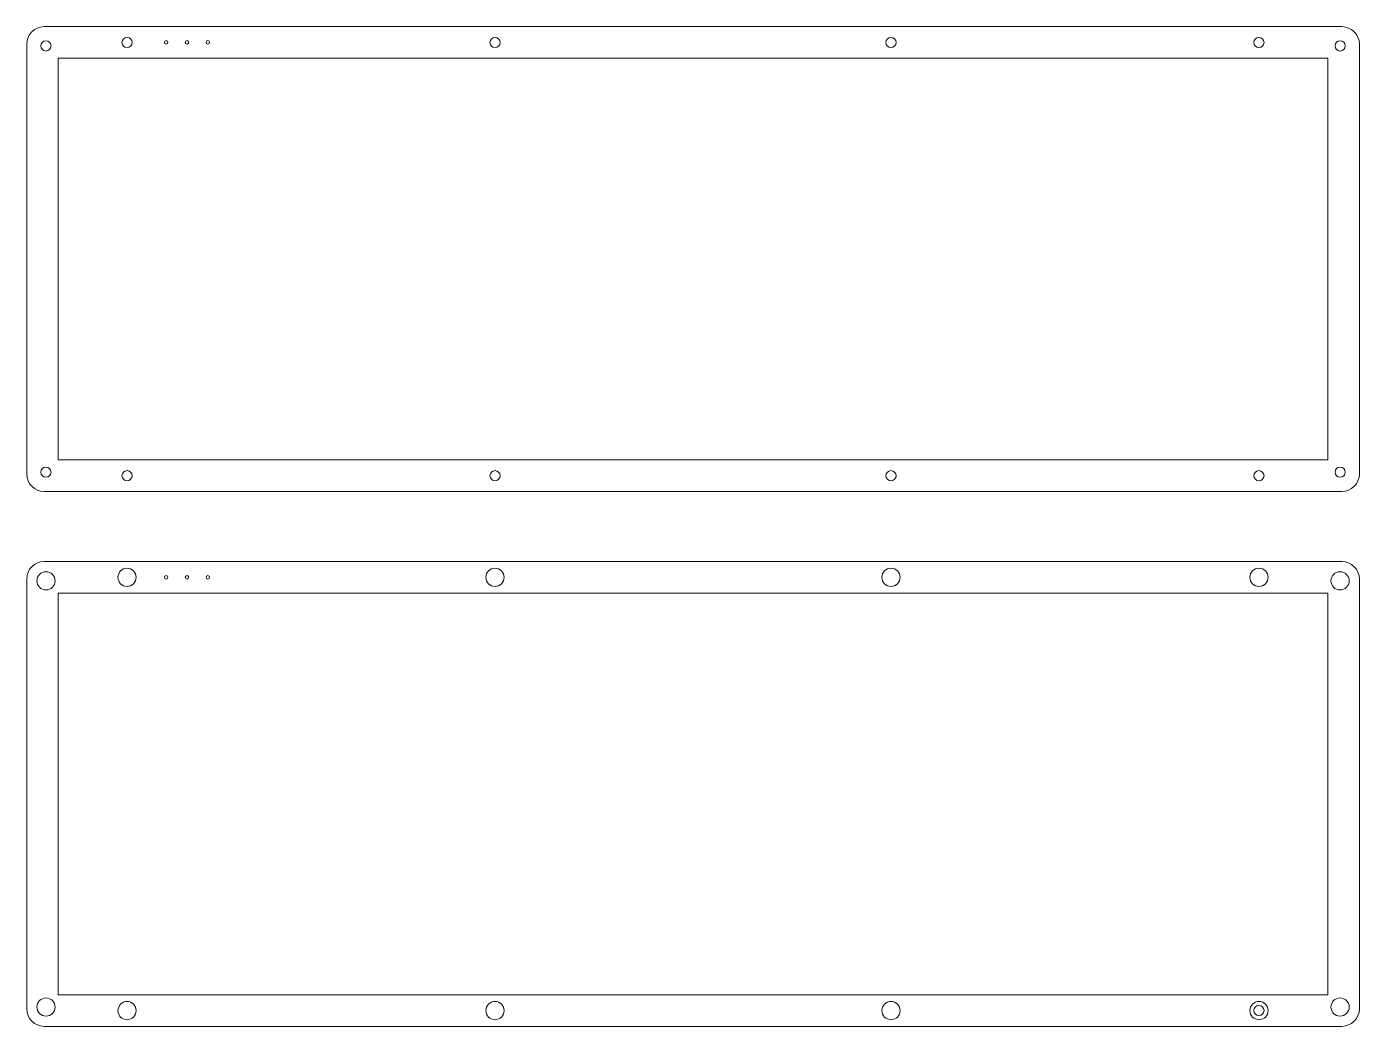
# Model space of a CAD drawing. Header units: millimetres. Extents: x 60 to 3943, y -655 to 1781.
# Drawn here: x 2075.9 to 2456.2, y 94.2 to 379.5 of the extents above; entities that cross this region are included whole.
import ezdxf

# ---------------------------------------------------------------- set-up
doc = ezdxf.new("R2010")
doc.units = ezdxf.units.MM
doc.header["$MEASUREMENT"] = 0

msp = doc.modelspace()

# ---------------------------------------------------------------- linework, layer by layer
at = {"lineweight": 0}
for p, q in [((2080.95, 379.46), (2451.25, 379.46)), ((2075.95, 374.46), (2075.95, 251.81)), ((2456.25, 251.81), (2456.25, 374.46)), ((2084.95, 370.46), (2084.95, 255.81)), ((2084.95, 370.46), (2447.25, 370.46)), ((2447.25, 255.81), (2447.25, 370.46)), ((2447.25, 255.81), (2084.95, 255.81)), ((2451.25, 246.81), (2080.95, 246.81)), ((2080.95, 226.81), (2451.25, 226.81)), ((2075.95, 221.81), (2075.95, 99.16)), ((2456.25, 99.16), (2456.25, 221.81)), ((2084.95, 217.81), (2084.95, 103.16)), ((2084.95, 217.81), (2447.25, 217.81)), ((2447.25, 103.16), (2447.25, 217.81)), ((2447.25, 103.16), (2084.95, 103.16)), ((2451.25, 94.16), (2080.95, 94.16))]:
    msp.add_line(p, q, dxfattribs=at)
for centre, radius in [((2081.45, 373.96), 1.45), ((2104.6, 374.96), 1.45), ((2115.77, 374.96), 0.5), ((2121.71, 374.96), 0.5), ((2127.65, 374.96), 0.5), ((2209.6, 374.96), 1.45), ((2322.6, 374.96), 1.45), ((2427.6, 374.96), 1.45), ((2450.75, 373.96), 1.45), ((2081.45, 252.31), 1.45), ((2104.6, 251.31), 1.45), ((2209.6, 251.31), 1.45), ((2322.6, 251.31), 1.45), ((2427.6, 251.31), 1.45), ((2450.75, 252.31), 1.45), ((2104.6, 222.31), 2.6), ((2209.6, 222.31), 2.6), ((2322.6, 222.31), 2.6), ((2427.6, 222.31), 2.6), ((2081.45, 221.31), 2.6), ((2115.77, 222.31), 0.5), ((2121.71, 222.31), 0.5), ((2127.65, 222.31), 0.5), ((2450.75, 221.31), 2.6), ((2081.45, 99.66), 2.6), ((2104.6, 98.66), 2.6), ((2209.6, 98.66), 2.6), ((2322.6, 98.66), 2.6), ((2427.6, 98.66), 2.6), ((2427.6, 98.66), 1.45), ((2450.75, 99.66), 2.6)]:
    msp.add_circle(centre, radius, dxfattribs=at)
for centre, start, end in [((2080.95, 374.46), 90, 180), ((2451.25, 374.46), 0, 90), ((2080.95, 251.81), 180, 270), ((2451.25, 251.81), 270, 0), ((2080.95, 221.81), 90, 180), ((2451.25, 221.81), 0, 90), ((2080.95, 99.16), 180, 270), ((2451.25, 99.16), 270, 0)]:
    msp.add_arc(centre, 5, start, end, dxfattribs=at)

doc.saveas('drawing.dxf')
